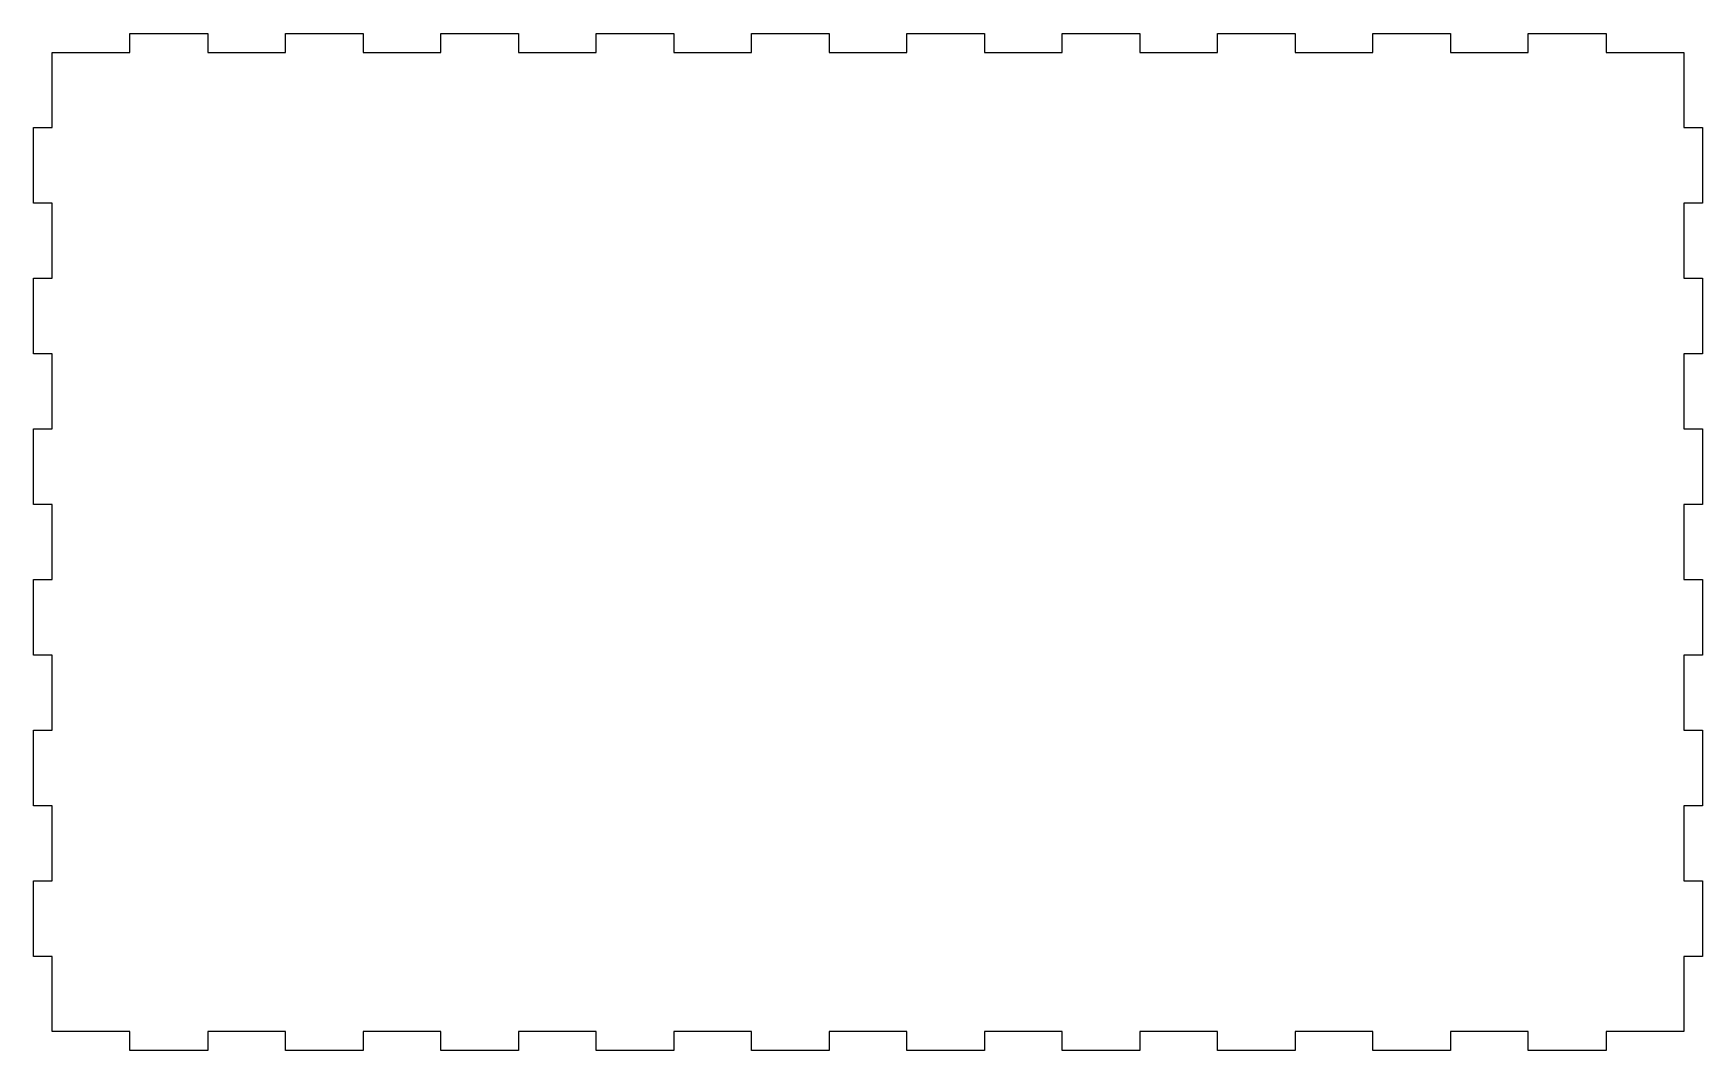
# Model space of a CAD drawing. Extents: x -256 to 256, y -2 to 309.
import ezdxf

# ---------------------------------------------------------------- set-up
doc = ezdxf.new("R2010")
doc.units = 0

msp = doc.modelspace()

# ---------------------------------------------------------------- linework, layer by layer
at = {"layer": '1', "color": 1}
for p, q in [((-226.195, 309.2), (-226.194, 309.204)), ((-226.195, 303.405), (-226.195, 309.2)), ((-226.194, 309.204), (-226.19, 309.205)), ((-226.19, 309.205), (-202.381, 309.205)), ((-202.381, 309.205), (-202.377, 309.204)), ((-202.377, 309.204), (-202.376, 309.2)), ((-202.376, 309.2), (-202.376, 303.405)), ((-178.576, 309.2), (-178.575, 309.204)), ((-178.576, 303.405), (-178.576, 309.2)), ((-178.575, 309.204), (-178.571, 309.205)), ((-178.571, 309.205), (-154.762, 309.205)), ((-154.762, 309.205), (-154.758, 309.204)), ((-154.758, 309.204), (-154.757, 309.2)), ((-154.757, 309.2), (-154.757, 303.405)), ((-130.957, 309.2), (-130.956, 309.204)), ((-130.957, 303.405), (-130.957, 309.2)), ((-130.956, 309.204), (-130.952, 309.205)), ((-130.952, 309.205), (-107.143, 309.205)), ((-107.143, 309.205), (-107.139, 309.204)), ((-107.139, 309.204), (-107.138, 309.2)), ((-107.138, 309.2), (-107.138, 303.405)), ((-83.338, 309.2), (-83.337, 309.204)), ((-83.338, 303.405), (-83.338, 309.2)), ((-83.337, 309.204), (-83.333, 309.205)), ((-83.333, 309.205), (-59.524, 309.205)), ((-59.524, 309.205), (-59.52, 309.204)), ((-59.52, 309.204), (-59.519, 309.2)), ((-59.519, 309.2), (-59.519, 303.405)), ((-35.719, 309.2), (-35.718, 309.204)), ((-35.719, 303.405), (-35.719, 309.2)), ((-35.718, 309.204), (-35.714, 309.205)), ((-35.714, 309.205), (-11.905, 309.205)), ((-11.905, 309.205), (-11.901, 309.204)), ((-11.901, 309.204), (-11.9, 309.2)), ((-11.9, 309.2), (-11.9, 303.405)), ((11.9, 309.2), (11.901, 309.204)), ((11.9, 303.405), (11.9, 309.2)), ((11.901, 309.204), (11.905, 309.205)), ((11.905, 309.205), (35.714, 309.205)), ((35.714, 309.205), (35.718, 309.204)), ((35.718, 309.204), (35.719, 309.2)), ((35.719, 309.2), (35.719, 303.405)), ((59.519, 309.2), (59.52, 309.204)), ((59.519, 303.405), (59.519, 309.2)), ((59.52, 309.204), (59.524, 309.205)), ((59.524, 309.205), (83.333, 309.205)), ((83.333, 309.205), (83.337, 309.204)), ((83.337, 309.204), (83.338, 309.2)), ((83.338, 309.2), (83.338, 303.405)), ((107.138, 309.2), (107.139, 309.204)), ((107.138, 303.405), (107.138, 309.2)), ((107.139, 309.204), (107.143, 309.205)), ((107.143, 309.205), (130.952, 309.205)), ((130.952, 309.205), (130.956, 309.204)), ((130.956, 309.204), (130.957, 309.2)), ((130.957, 309.2), (130.957, 303.405)), ((154.757, 309.2), (154.758, 309.204)), ((154.757, 303.405), (154.757, 309.2)), ((154.758, 309.204), (154.762, 309.205)), ((154.762, 309.205), (178.571, 309.205)), ((178.571, 309.205), (178.575, 309.204)), ((178.575, 309.204), (178.576, 309.2)), ((178.576, 309.2), (178.576, 303.405)), ((202.376, 309.2), (202.377, 309.204)), ((202.376, 303.405), (202.376, 309.2)), ((202.377, 309.204), (202.381, 309.205)), ((202.381, 309.205), (226.19, 309.205)), ((226.19, 309.205), (226.194, 309.204)), ((226.194, 309.204), (226.195, 309.2)), ((226.195, 309.2), (226.195, 303.405)), ((-250.005, 303.4), (-250.004, 303.404)), ((-250.005, 280.328), (-250.005, 303.4)), ((-250.004, 303.404), (-250, 303.405)), ((-250, 303.405), (-226.195, 303.405)), ((-202.376, 303.405), (-178.576, 303.405)), ((-154.757, 303.405), (-130.957, 303.405)), ((-107.138, 303.405), (-83.338, 303.405)), ((-59.519, 303.405), (-35.719, 303.405)), ((-11.9, 303.405), (11.9, 303.405)), ((35.719, 303.405), (59.519, 303.405)), ((83.338, 303.405), (107.138, 303.405)), ((130.957, 303.405), (154.757, 303.405)), ((178.576, 303.405), (202.376, 303.405)), ((226.195, 303.405), (250, 303.405)), ((250, 303.405), (250.004, 303.404)), ((250.004, 303.404), (250.005, 303.4)), ((250.005, 303.4), (250.005, 280.328)), ((-255.805, 280.323), (-255.804, 280.327)), ((-255.805, 257.246), (-255.805, 280.323)), ((-255.804, 280.327), (-255.8, 280.328)), ((-255.8, 280.328), (-250.005, 280.328)), ((250.005, 280.328), (255.8, 280.328)), ((255.8, 280.328), (255.804, 280.327)), ((255.804, 280.327), (255.805, 280.323)), ((255.805, 280.323), (255.805, 257.246)), ((-255.804, 257.242), (-255.805, 257.246)), ((-255.8, 257.241), (-255.804, 257.242)), ((-250.005, 257.241), (-255.8, 257.241)), ((-250.005, 234.174), (-250.005, 257.241)), ((255.8, 257.241), (250.005, 257.241)), ((250.005, 257.241), (250.005, 234.174)), ((255.804, 257.242), (255.8, 257.241)), ((255.805, 257.246), (255.804, 257.242)), ((-255.805, 234.169), (-255.804, 234.173)), ((-255.805, 211.092), (-255.805, 234.169)), ((-255.804, 234.173), (-255.8, 234.174)), ((-255.8, 234.174), (-250.005, 234.174)), ((250.005, 234.174), (255.8, 234.174)), ((255.8, 234.174), (255.804, 234.173)), ((255.804, 234.173), (255.805, 234.169)), ((255.805, 234.169), (255.805, 211.092)), ((-255.804, 211.088), (-255.805, 211.092)), ((-255.8, 211.087), (-255.804, 211.088)), ((-250.005, 211.087), (-255.8, 211.087)), ((-250.005, 188.02), (-250.005, 211.087)), ((255.8, 211.087), (250.005, 211.087)), ((250.005, 211.087), (250.005, 188.02)), ((255.804, 211.088), (255.8, 211.087)), ((255.805, 211.092), (255.804, 211.088)), ((-255.805, 188.015), (-255.804, 188.019)), ((-255.805, 164.938), (-255.805, 188.015)), ((-255.804, 188.019), (-255.8, 188.02)), ((-255.8, 188.02), (-250.005, 188.02)), ((250.005, 188.02), (255.8, 188.02)), ((255.8, 188.02), (255.804, 188.019)), ((255.804, 188.019), (255.805, 188.015)), ((255.805, 188.015), (255.805, 164.938)), ((-255.804, 164.934), (-255.805, 164.938)), ((-255.8, 164.933), (-255.804, 164.934)), ((-250.005, 164.933), (-255.8, 164.933)), ((-250.005, 141.867), (-250.005, 164.933)), ((255.8, 164.933), (250.005, 164.933)), ((250.005, 164.933), (250.005, 141.867)), ((255.804, 164.934), (255.8, 164.933)), ((255.805, 164.938), (255.804, 164.934)), ((-255.805, 141.862), (-255.804, 141.866)), ((-255.805, 118.785), (-255.805, 141.862)), ((-255.804, 141.866), (-255.8, 141.867)), ((-255.8, 141.867), (-250.005, 141.867)), ((250.005, 141.867), (255.8, 141.867)), ((255.8, 141.867), (255.804, 141.866)), ((255.804, 141.866), (255.805, 141.862)), ((255.805, 141.862), (255.805, 118.785)), ((-255.804, 118.781), (-255.805, 118.785)), ((-255.8, 118.78), (-255.804, 118.781)), ((-250.005, 118.78), (-255.8, 118.78)), ((-250.005, 95.713), (-250.005, 118.78)), ((255.8, 118.78), (250.005, 118.78)), ((250.005, 118.78), (250.005, 95.713)), ((255.804, 118.781), (255.8, 118.78)), ((255.805, 118.785), (255.804, 118.781)), ((-255.805, 95.708), (-255.804, 95.711)), ((-255.805, 72.631), (-255.805, 95.708)), ((-255.804, 95.711), (-255.8, 95.713)), ((-255.8, 95.713), (-250.005, 95.713)), ((250.005, 95.713), (255.8, 95.713)), ((255.8, 95.713), (255.804, 95.711)), ((255.804, 95.711), (255.805, 95.708)), ((255.805, 95.708), (255.805, 72.631)), ((-255.804, 72.627), (-255.805, 72.631)), ((-255.8, 72.626), (-255.804, 72.627)), ((-250.005, 72.626), (-255.8, 72.626)), ((-250.005, 49.559), (-250.005, 72.626)), ((255.8, 72.626), (250.005, 72.626)), ((250.005, 72.626), (250.005, 49.559)), ((255.804, 72.627), (255.8, 72.626)), ((255.805, 72.631), (255.804, 72.627)), ((-255.805, 49.554), (-255.804, 49.557)), ((-255.805, 26.477), (-255.805, 49.554)), ((-255.804, 49.557), (-255.8, 49.559)), ((-255.8, 49.559), (-250.005, 49.559)), ((250.005, 49.559), (255.8, 49.559)), ((255.8, 49.559), (255.804, 49.557)), ((255.804, 49.557), (255.805, 49.554)), ((255.805, 49.554), (255.805, 26.477)), ((-255.804, 26.473), (-255.805, 26.477)), ((-255.8, 26.472), (-255.804, 26.473)), ((-250.005, 26.472), (-255.8, 26.472)), ((-250.005, 3.4), (-250.005, 26.472)), ((255.8, 26.472), (250.005, 26.472)), ((250.005, 26.472), (250.005, 3.4)), ((255.804, 26.473), (255.8, 26.472)), ((255.805, 26.477), (255.804, 26.473)), ((-250.004, 3.396), (-250.005, 3.4)), ((-250, 3.395), (-250.004, 3.396)), ((-226.195, 3.395), (-250, 3.395)), ((-226.195, -2.4), (-226.195, 3.395)), ((-178.576, 3.395), (-202.376, 3.395)), ((-202.376, 3.395), (-202.376, -2.4)), ((-178.576, -2.4), (-178.576, 3.395)), ((-130.957, 3.395), (-154.757, 3.395)), ((-154.757, 3.395), (-154.757, -2.4)), ((-130.957, -2.4), (-130.957, 3.395)), ((-83.338, 3.395), (-107.138, 3.395)), ((-107.138, 3.395), (-107.138, -2.4)), ((-83.338, -2.4), (-83.338, 3.395)), ((-35.719, 3.395), (-59.519, 3.395)), ((-59.519, 3.395), (-59.519, -2.4)), ((-35.719, -2.4), (-35.719, 3.395)), ((11.9, 3.395), (-11.9, 3.395)), ((-11.9, 3.395), (-11.9, -2.4)), ((11.9, -2.4), (11.9, 3.395)), ((59.519, 3.395), (35.719, 3.395)), ((35.719, 3.395), (35.719, -2.4)), ((59.519, -2.4), (59.519, 3.395)), ((107.138, 3.395), (83.338, 3.395)), ((83.338, 3.395), (83.338, -2.4)), ((107.138, -2.4), (107.138, 3.395)), ((154.757, 3.395), (130.957, 3.395)), ((130.957, 3.395), (130.957, -2.4)), ((154.757, -2.4), (154.757, 3.395)), ((178.586, 3.395), (178.576, 3.395)), ((178.576, 3.395), (178.576, -2.4)), ((178.636, 3.395), (178.586, 3.395)), ((202.376, 3.395), (178.636, 3.395)), ((202.376, -2.4), (202.376, 3.395)), ((250, 3.395), (226.195, 3.395)), ((226.195, 3.395), (226.195, -2.4)), ((250.004, 3.396), (250, 3.395)), ((250.005, 3.4), (250.004, 3.396)), ((-226.194, -2.404), (-226.195, -2.4)), ((-226.19, -2.405), (-226.194, -2.404)), ((-202.381, -2.405), (-226.19, -2.405)), ((-202.377, -2.404), (-202.381, -2.405)), ((-202.376, -2.4), (-202.377, -2.404)), ((-178.575, -2.404), (-178.576, -2.4)), ((-178.571, -2.405), (-178.575, -2.404)), ((-154.762, -2.405), (-178.571, -2.405)), ((-154.758, -2.404), (-154.762, -2.405)), ((-154.757, -2.4), (-154.758, -2.404)), ((-130.956, -2.404), (-130.957, -2.4)), ((-130.952, -2.405), (-130.956, -2.404)), ((-107.143, -2.405), (-130.952, -2.405)), ((-107.139, -2.404), (-107.143, -2.405)), ((-107.138, -2.4), (-107.139, -2.404)), ((-83.337, -2.404), (-83.338, -2.4)), ((-83.333, -2.405), (-83.337, -2.404)), ((-59.524, -2.405), (-83.333, -2.405)), ((-59.52, -2.404), (-59.524, -2.405)), ((-59.519, -2.4), (-59.52, -2.404)), ((-35.718, -2.404), (-35.719, -2.4)), ((-35.714, -2.405), (-35.718, -2.404)), ((-11.905, -2.405), (-35.714, -2.405)), ((-11.901, -2.404), (-11.905, -2.405)), ((-11.9, -2.4), (-11.901, -2.404)), ((11.901, -2.404), (11.9, -2.4)), ((11.905, -2.405), (11.901, -2.404)), ((35.714, -2.405), (11.905, -2.405)), ((35.718, -2.404), (35.714, -2.405)), ((35.719, -2.4), (35.718, -2.404)), ((59.52, -2.404), (59.519, -2.4)), ((59.524, -2.405), (59.52, -2.404)), ((83.333, -2.405), (59.524, -2.405)), ((83.337, -2.404), (83.333, -2.405)), ((83.338, -2.4), (83.337, -2.404)), ((107.139, -2.404), (107.138, -2.4)), ((107.143, -2.405), (107.139, -2.404)), ((130.952, -2.405), (107.143, -2.405)), ((130.956, -2.404), (130.952, -2.405)), ((130.957, -2.4), (130.956, -2.404)), ((154.758, -2.404), (154.757, -2.4)), ((154.762, -2.405), (154.758, -2.404)), ((178.571, -2.405), (154.762, -2.405)), ((178.575, -2.404), (178.571, -2.405)), ((178.576, -2.4), (178.575, -2.404)), ((202.377, -2.404), (202.376, -2.4)), ((202.381, -2.405), (202.377, -2.404)), ((226.19, -2.405), (202.381, -2.405)), ((226.194, -2.404), (226.19, -2.405)), ((226.195, -2.4), (226.194, -2.404))]:
    msp.add_line(p, q, dxfattribs=at)
at = {"layer": '1', "color": 2}
for p, q in [((178.636, 3.395), (178.611, 3.352)), ((178.661, 3.352), (178.636, 3.395))]:
    msp.add_line(p, q, dxfattribs=at)
at = {"layer": '1', "color": 3}
for p, q in [((178.611, 3.352), (178.611, 3.352, 15)), ((178.661, 3.352, 15), (178.661, 3.352, 15)), ((178.661, 3.352, 15), (178.661, 3.352))]:
    msp.add_line(p, q, dxfattribs=at)

doc.saveas('drawing.dxf')
